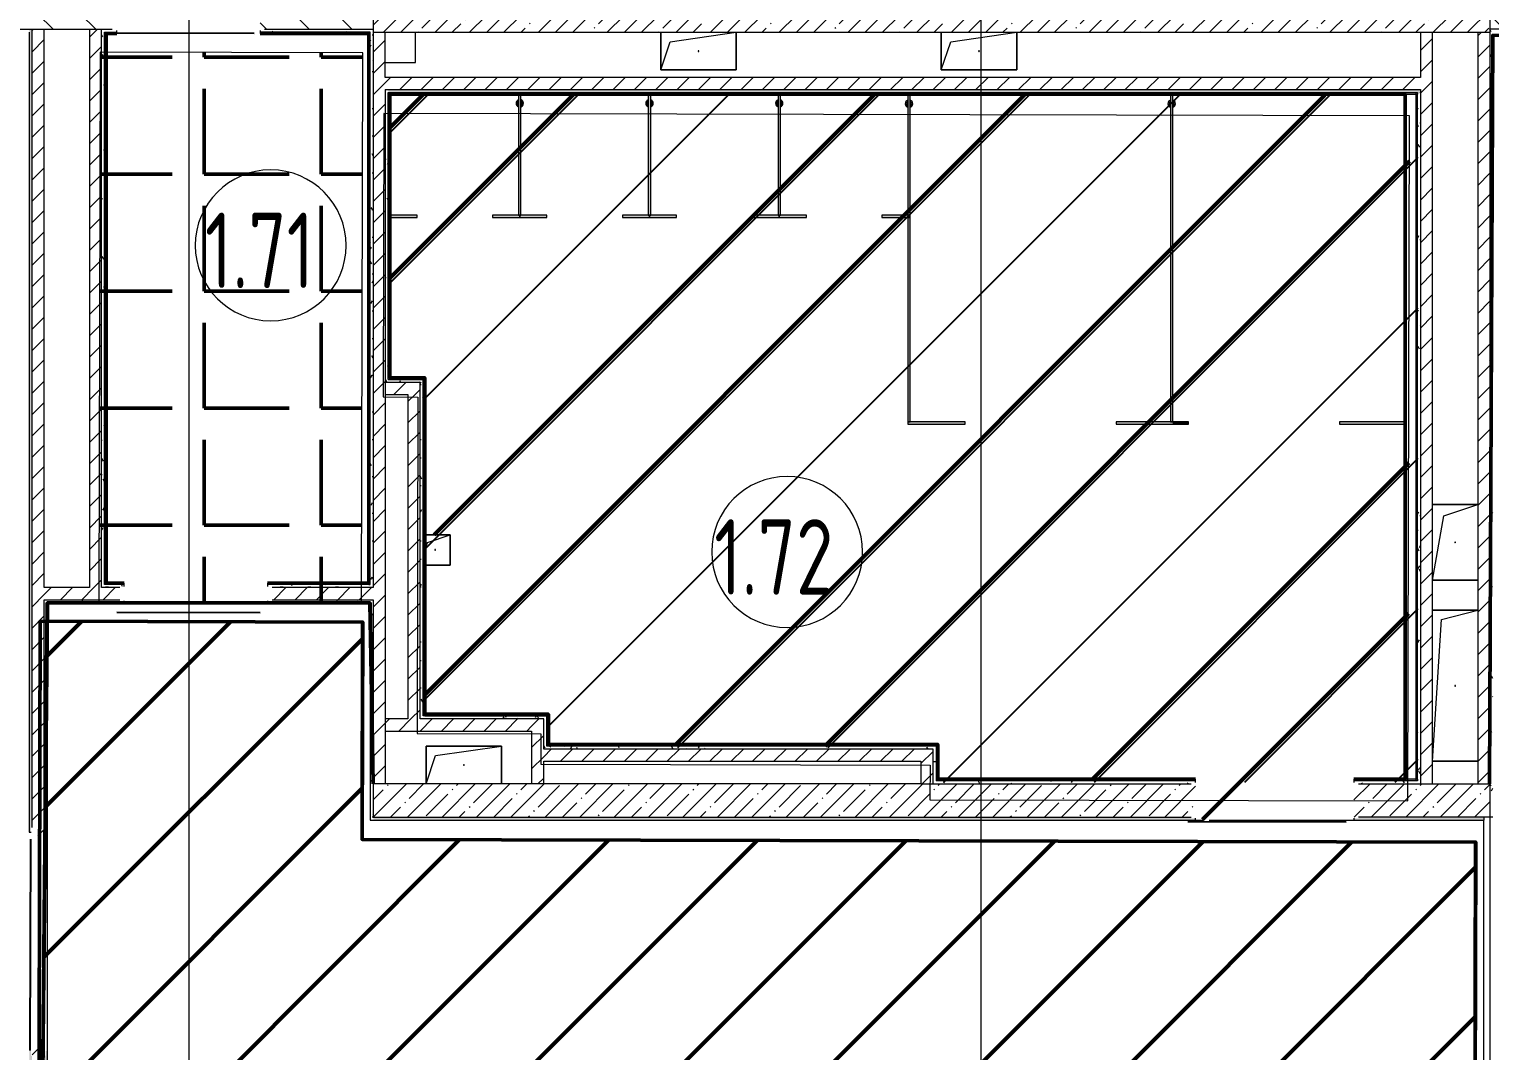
# Model space of a CAD drawing. Header units: millimetres. Extents: x -213547 to 415037, y -3642 to 106956.
# Drawn here: x 109715 to 119395, y 3495 to 10264 of the extents above; entities that cross this region are included whole.
import ezdxf

# ---------------------------------------------------------------- set-up
doc = ezdxf.new("R2010")
doc.units = ezdxf.units.MM
for name, color, linetype, lineweight in [('1)CF2', 3, 'Continuous', 30), ('10)FK4', 3, 'Continuous', 50), ('1144 Монтаж CF7', 152, 'Continuous', 50), ('2)CF1', 5, 'Continuous', 30), ('950 Штук CF1 CF13 CF1.3', 3, 'Continuous', 50), ('965 СКБ CF2', 5, 'Continuous', 50), ('A-AREA-BNDY', 7, 'Continuous', 5), ('A-AREA-IDEN', 7, 'Continuous', 9), ('A-FLOR', 7, 'Continuous', 9), ('A-GENM', 7, 'Continuous', 9), ('A-GENM-1', 7, 'Continuous', 20), ('A-WALL', 7, 'Continuous', 5), ('I-WALL', 7, 'Continuous', 5), ('Оси', 7, 'Continuous', 9)]:
    doc.layers.add(name, color=color, linetype=linetype, lineweight=lineweight)
doc.layers.add('3) CF3 монтаж', color=152, linetype='Continuous')
doc.layers.add('A-WALL-1', color=9, linetype='Continuous', lineweight=5, true_color=0x808080)
doc.layers.add('A-WALL-FNSH-1', color=9, linetype='Continuous', lineweight=5, true_color=0x808080)
doc.styles.get("Standard").update_dxf_attribs({"font": 'arial.ttf'})
doc.styles.add('СПДС', font='ГОСТ тип А.ttf', dxfattribs={"width": 0.9})
pattern_1 = [(45, (64.7, -136.06), (-70.71068, 70.71068), [])]
pattern_2 = [(45, (64.7, -136.06), (-114.04925, 114.04925), []), (45, (178.75, -136.06), (-114.04925, 114.04925), [201.612, -40.322, 6.706, -33.617])]
pattern_3 = [(0, (64.7, -136.06), (243.84, 60.96), [20.117, -162.763, 20.117, -162.763, -975.36]), (0, (64.7, -136.06), (243.84, 60.96), [-365.76, 20.117, -345.643, 20.117, -162.763, -426.72]), (0, (64.7, -136.06), (243.84, 60.96), [-914.4, 20.117, -101.803, 20.117, -284.683]), (120, (156.14, -105.58), (-174.71291, 180.691634), [20.117, -162.763, 20.117, -162.763, -975.36]), (120, (156.14, -105.58), (-174.71291, 180.691634), [-365.76, 20.117, -345.643, 20.117, -162.763, -426.72]), (120, (156.14, -105.58), (-174.71291, 180.691634), [-914.4, 20.117, -101.803, 20.117, -284.683]), (240, (186.62, 16.34), (-69.12709, -241.651634), [20.117, -162.763, 20.117, -162.763, -975.36]), (240, (186.62, 16.34), (-69.12709, -241.651634), [-365.76, 20.117, -345.643, 20.117, -162.763, -426.72]), (240, (186.62, 16.34), (-69.12709, -241.651634), [-914.4, 20.117, -101.803, 20.117, -284.683])]
pattern_4 = [(45, (94385.7, 9833), (-1495.21, 1495.21), []), (45, (95382.5, 9833), (-1495.21, 1495.21), [])]

# ---------------------------------------------------------------- blocks, each defined once
blk = doc.blocks.new('GM_Отверстие прямоугольное _в плите_ - Отверстие-V82-Объем проектирования 1 этажа')
at = {"layer": 'A-GENM'}
for p, q in [((-250, -125), (-250, 125)), ((-250, 125), (250, 125)), ((250, 125), (-250, 125)), ((-250, 125), (-250, -125)), ((-187.5, 62.5), (250, 125)), ((250, 125), (250, -125)), ((250, -125), (250, 125)), ((-250, -125), (-187.5, 62.5))]:
    blk.add_line(p, q, dxfattribs=at)
for start, end in [(360, 180), (180, 360)]:
    blk.add_arc((0, 0), 2.5, start, end, dxfattribs=at)
blk = doc.blocks.new('GM_Отверстие прямоугольное _в плите_ - Отверстие-V81-Объем проектирования 1 этажа')
at = {"layer": 'A-GENM'}
for p, q in [((-250, -125), (-250, 125)), ((-250, 125), (-250, -125)), ((-187.5, 62.5), (250, 125)), ((250, 125), (250, -125)), ((250, -125), (250, 125)), ((-250, -125), (-187.5, 62.5)), ((250, -125), (-250, -125)), ((-250, -125), (250, -125))]:
    blk.add_line(p, q, dxfattribs=at)
for start, end in [(360, 180), (180, 360)]:
    blk.add_arc((0, 0), 2.5, start, end, dxfattribs=at)
blk = doc.blocks.new('GM_Отверстие прямоугольное _в плите_ - Отверстие-V128-Объем проектирования 1 этажа')
at = {"layer": 'A-GENM'}
for p, q in [((-69, 100), (100, 100)), ((100, 100), (-69, 100)), ((-50, 50), (100, 100)), ((100, 100), (100, -100)), ((100, -100), (100, 100)), ((-69, -7), (-50, 50)), ((100, -100), (-69, -100)), ((-69, -100), (100, -100))]:
    blk.add_line(p, q, dxfattribs=at)
for start, end in [(360, 180), (180, 360)]:
    blk.add_arc((0, 0), 2.5, start, end, dxfattribs=at)
blk = doc.blocks.new('GM_Отверстие прямоугольное _в плите_ - Отверстие-V162-Объем проектирования 1 этажа')
at = {"layer": 'A-GENM'}
for p, q in [((-150, 250), (150, 250)), ((150, 250), (-150, 250)), ((-75, 175), (150, 250)), ((-150, -250), (-75, 175)), ((150, -250), (-150, -250)), ((-150, -250), (150, -250))]:
    blk.add_line(p, q, dxfattribs=at)
for start, end in [(360, 180), (180, 360)]:
    blk.add_arc((0, 0), 2.5, start, end, dxfattribs=at)
blk = doc.blocks.new('GM_Отверстие прямоугольное _в плите_ - Отверстие-V163-Объем проектирования 1 этажа')
at = {"layer": 'A-GENM'}
for p, q in [((-150, 500), (150, 500)), ((150, 500), (-150, 500)), ((-90, 440), (150, 500)), ((-150, -500), (-90, 440)), ((150, -500), (-150, -500)), ((-150, -500), (150, -500))]:
    blk.add_line(p, q, dxfattribs=at)
for start, end in [(360, 180), (180, 360)]:
    blk.add_arc((0, 0), 2.5, start, end, dxfattribs=at)
blk = doc.blocks.new('131_Сантехническая перегородка_Дверь 5 - СД-1-V254-Объем проектирования 1 этажа')
at = {"layer": 'A-GENM'}
for points in [[(70, 8), (70, -8), (250, -8), (250, 8), (78, 8)], [(922, 8), (750, 8), (750, -8), (930, -8), (930, 8)]]:
    blk.add_hatch(color=256, dxfattribs=at).paths.add_polyline_path(points)
at = {"layer": 'A-GENM-1'}
for p, q in [((250, 8), (70, 8)), ((70, 8), (70, -8)), ((250, -8), (250, 8)), ((930, 8), (750, 8)), ((750, 8), (750, -8)), ((930, -8), (930, 8)), ((70, -8), (250, -8)), ((750, -8), (930, -8))]:
    blk.add_line(p, q, dxfattribs=at)
blk = doc.blocks.new('131_Сантехническая перегородка_Дверь 5 - СД-1-V255-Объем проектирования 1 этажа')
at = {"layer": 'A-GENM'}
for points in [[(78, 8), (78, -8), (250, -8), (250, 8)], [(750, 8), (750, -8), (930, -8), (930, 8), (922, 8)]]:
    blk.add_hatch(color=256, dxfattribs=at).paths.add_polyline_path(points)
at = {"layer": 'A-GENM-1'}
for p, q in [((250, 8), (70, 8)), ((70, 8), (70, -8)), ((250, -8), (250, 8)), ((930, 8), (750, 8)), ((750, 8), (750, -8)), ((930, -8), (930, 8)), ((70, -8), (250, -8)), ((750, -8), (930, -8))]:
    blk.add_line(p, q, dxfattribs=at)
blk = doc.blocks.new('131_Сантехническая перегородка 6 - СП-1-30839354-Объем проектирования 1 этажа')
at = {"layer": 'A-GENM'}
blk.add_hatch(color=256, dxfattribs=at).paths.add_polyline_path([(800, 8), (0, 8), (0, -8), (800, -8)])
at = {"layer": 'A-GENM', "flags": 128}
for points in [[(71.5, 8), (71.1, 8.5), (70.8, 9), (70.4, 9.5), (70, 9.9), (69.6, 10.4), (69.2, 10.8), (68.8, 11.2), (68.3, 11.6), (67.8, 12), (67.3, 12.3), (66.8, 12.7), (66.3, 13), (65.8, 13.3), (65.3, 13.6), (64.7, 13.8), (64.2, 14), (63.6, 14.3), (63, 14.4), (62.4, 14.6), (61.9, 14.7), (61.3, 14.9), (60.7, 14.9), (60.1, 15), (59.5, 15.1), (58.9, 15.1), (58.3, 15.1), (57.7, 15), (57.1, 15), (56.5, 14.9), (55.9, 14.8), (55.3, 14.7), (54.7, 14.5), (54.1, 14.4), (53.5, 14.2), (53, 13.9), (52.4, 13.7), (51.9, 13.4), (51.4, 13.2), (50.8, 12.9), (50.3, 12.5), (49.8, 12.2), (49.3, 11.8), (48.9, 11.4), (48.4, 11), (48, 10.6), (47.6, 10.2), (47.2, 9.7), (46.8, 9.3), (46.4, 8.8), (46.1, 8.3), (45.9, 8)], [(45.9, -8), (46.3, -8.5), (46.6, -9), (47, -9.5), (47.4, -9.9), (47.8, -10.4), (48.2, -10.8), (48.6, -11.2), (49.1, -11.6), (49.6, -12), (50, -12.3), (50.5, -12.7), (51.1, -13), (51.6, -13.3), (52.1, -13.6), (52.7, -13.8), (53.2, -14), (53.8, -14.3), (54.4, -14.4), (54.9, -14.6), (55.5, -14.7), (56.1, -14.9), (56.7, -14.9), (57.3, -15), (57.9, -15.1), (58.5, -15.1), (59.1, -15.1), (59.7, -15), (60.3, -15), (60.9, -14.9), (61.5, -14.8), (62.1, -14.7), (62.7, -14.5), (63.3, -14.4), (63.8, -14.2), (64.4, -13.9), (65, -13.7), (65.5, -13.4), (66, -13.2), (66.6, -12.9), (67.1, -12.5), (67.6, -12.2), (68, -11.8), (68.5, -11.4), (69, -11), (69.4, -10.6), (69.8, -10.2), (70.2, -9.7), (70.6, -9.3), (70.9, -8.8), (71.3, -8.3), (71.5, -8)]]:
    blk.add_lwpolyline(points, dxfattribs=at)
at = {"layer": 'A-GENM'}
for radius, start, end in [(24.6, 19.91127, 160.08873), (17.6, 28.97309, 151.02691), (15.1, 33.78108, 146.21892), (24.6, 199.91127, 340.08873), (17.6, 208.97309, 331.02691), (15.1, 213.78108, 326.21892)]:
    blk.add_arc((58.7, 0), radius, start, end, dxfattribs=at)
at = {"layer": 'A-GENM-1'}
for p, q in [((800, 8), (0, 8)), ((0, 8), (0, -8)), ((800, -8), (800, 8)), ((0, -8), (800, -8))]:
    blk.add_line(p, q, dxfattribs=at)
blk = doc.blocks.new('131_Сантехническая перегородка 7 - СП-1-30858579-Объем проектирования 1 этажа')
at = {"layer": 'A-GENM'}
blk.add_hatch(color=256, dxfattribs=at).paths.add_polyline_path([(2165.9, -8), (2165.9, 8), (-4.1, 8), (-4.1, -8), (1884.9, -8)])
at = {"layer": 'A-GENM', "flags": 128}
for points in [[(71.5, 8), (71.1, 8.5), (70.8, 9), (70.4, 9.5), (70, 9.9), (69.6, 10.4), (69.2, 10.8), (68.8, 11.2), (68.3, 11.6), (67.8, 12), (67.3, 12.3), (66.8, 12.7), (66.3, 13), (65.8, 13.3), (65.3, 13.6), (64.7, 13.8), (64.2, 14), (63.6, 14.3), (63, 14.4), (62.4, 14.6), (61.9, 14.7), (61.3, 14.9), (60.7, 14.9), (60.1, 15), (59.5, 15.1), (58.9, 15.1), (58.3, 15.1), (57.7, 15), (57.1, 15), (56.5, 14.9), (55.9, 14.8), (55.3, 14.7), (54.7, 14.5), (54.1, 14.4), (53.5, 14.2), (53, 13.9), (52.4, 13.7), (51.9, 13.4), (51.4, 13.2), (50.8, 12.9), (50.3, 12.5), (49.8, 12.2), (49.3, 11.8), (48.9, 11.4), (48.4, 11), (48, 10.6), (47.6, 10.2), (47.2, 9.7), (46.8, 9.3), (46.4, 8.8), (46.1, 8.3), (45.9, 8)], [(45.9, -8), (46.3, -8.5), (46.6, -9), (47, -9.5), (47.4, -9.9), (47.8, -10.4), (48.2, -10.8), (48.6, -11.2), (49.1, -11.6), (49.6, -12), (50, -12.3), (50.5, -12.7), (51.1, -13), (51.6, -13.3), (52.1, -13.6), (52.7, -13.8), (53.2, -14), (53.8, -14.3), (54.4, -14.4), (54.9, -14.6), (55.5, -14.7), (56.1, -14.9), (56.7, -14.9), (57.3, -15), (57.9, -15.1), (58.5, -15.1), (59.1, -15.1), (59.7, -15), (60.3, -15), (60.9, -14.9), (61.5, -14.8), (62.1, -14.7), (62.7, -14.5), (63.3, -14.4), (63.8, -14.2), (64.4, -13.9), (65, -13.7), (65.5, -13.4), (66, -13.2), (66.6, -12.9), (67.1, -12.5), (67.6, -12.2), (68, -11.8), (68.5, -11.4), (69, -11), (69.4, -10.6), (69.8, -10.2), (70.2, -9.7), (70.6, -9.3), (70.9, -8.8), (71.3, -8.3), (71.5, -8)]]:
    blk.add_lwpolyline(points, dxfattribs=at)
at = {"layer": 'A-GENM'}
for radius, start, end in [(24.6, 19.91127, 160.08873), (17.6, 28.97309, 151.02691), (15.1, 33.78108, 146.21892), (24.6, 199.91127, 340.08873), (17.6, 208.97309, 331.02691), (15.1, 213.78108, 326.21892)]:
    blk.add_arc((58.7, 0), radius, start, end, dxfattribs=at)
at = {"layer": 'A-GENM-1'}
for p, q in [((2165.9, 8), (-4.1, 8)), ((-4.1, 8), (-4.1, -8)), ((2165.9, -8), (2165.9, 8)), ((-4.1, -8), (2165.9, -8))]:
    blk.add_line(p, q, dxfattribs=at)
blk = doc.blocks.new('131_Сантехническая перегородка_Дверь МГН - СД-1-30883454-Объем проектирования 1 этажа')
at = {"layer": 'A-GENM'}
for points in [[(-366.5, 8), (-370, 8), (-370, -8), (10, -8), (10, 8), (-350.5, 8)], [(1390, 8), (1010, 8), (1010, -8), (1390, -8)]]:
    blk.add_hatch(color=256, dxfattribs=at).paths.add_polyline_path(points)
at = {"layer": 'A-GENM-1'}
for p, q in [((10, 8), (-370, 8)), ((-370, 8), (-370, -8)), ((10, -8), (10, 8)), ((1390, 8), (1010, 8)), ((1010, 8), (1010, -8)), ((1390, -8), (1390, 8)), ((-370, -8), (10, -8)), ((1010, -8), (1390, -8))]:
    blk.add_line(p, q, dxfattribs=at)
blk = doc.blocks.new('131_Сантехническая перегородка_Дверь МГН 2 - СД-1-V256-Объем проектирования 1 этажа')
at = {"layer": 'A-GENM'}
for points in [[(-304.6, 8), (-430, 8), (-430, -8), (10, -8), (10, 8), (-87, 8)], [(1110, 8), (1010, 8), (1010, -8), (1110, -8), (1110, 5.9)]]:
    blk.add_hatch(color=256, dxfattribs=at).paths.add_polyline_path(points)
at = {"layer": 'A-GENM-1'}
for p, q in [((10, 8), (-430, 8)), ((-430, 8), (-430, -8)), ((10, -8), (10, 8)), ((1110, 8), (1010, 8)), ((1010, 8), (1010, -8)), ((1110, -8), (1110, 8)), ((-430, -8), (10, -8)), ((1010, -8), (1110, -8))]:
    blk.add_line(p, q, dxfattribs=at)
blk = doc.blocks.new('Марка_Помещения - Номер-25198446-Объем проектирования 1 этажа')
at = {"layer": 'A-AREA-IDEN'}
for start, end in [(360, 180), (180, 360)]:
    blk.add_arc((0, 0), 2.5, start, end, dxfattribs=at)

msp = doc.modelspace()

# ---------------------------------------------------------------- hatches: boundary and pattern name
at = {"layer": '1)CF2'}
h = msp.add_hatch(dxfattribs=at)
h.set_pattern_fill('ANSI31', color=256, scale=220)
h.paths.add_polyline_path([(119301.8, 4878.4), (111921.8, 4895.8), (111925.2, 6335.8), (109834.5, 6340.7), (109772.3, -11.1), (109772.1, -87.2), (112510.1, -93.6), (112510.9, 256.4), (112892.9, 255.5), (112892.1, -94.5), (115960.1, -101.7), (115960.9, 248.3), (116024.4, 248.1), (116024.7, 384.9), (116494.7, 383.9), (116494.7, -36.1), (117094.7, -104.4), (119290, -109.6)])
at = {"layer": '1144 Монтаж CF7'}
h = msp.add_hatch(dxfattribs=at)
h.set_pattern_fill('ANGLE', color=256, scale=111)
h.set_pattern_definition([(0, (0, 0), (0, 775.335), [563.88, -211.455]), (90, (0, 0), (-775.335, 5e-14), [563.88, -211.455])])
h.paths.add_polyline_path([(111926, 10107.8), (110184, 10111.9), (110175.5, 6469.9), (111917.5, 6465.8)])
at = {"layer": '2)CF1'}
h = msp.add_hatch(dxfattribs=at)
h.set_pattern_fill('ANSI32', color=256, scale=222)
h.set_pattern_definition(pattern_4)
h.paths.add_polyline_path([(118863, 9825), (115464.1, 9832.9), (112105.7, 9832.9), (112105.7, 7954.9), (112335.7, 7954.9), (112335.7, 6913.9), (112504.7, 6913.9), (112504.7, 6713.9), (112335.7, 6713.9), (112335.7, 5724.9), (113155.7, 5724.9), (113155.7, 5524.9), (115735.7, 5524.9), (115735.7, 5294.9), (117444.7, 5294.9), (117484.7, 5271.9), (117484.7, 5123.9), (117504.7, 5123.9), (117504.7, 5083.9), (117489.3, 5022.4), (118852.4, 5019.2), (118852.4, 5022.9), (118494.7, 5022.9), (118444.7, 5039.2), (118444.7, 5083.9), (118434.7, 5083.9), (118434.7, 5123.9), (118454.7, 5123.9), (118454.7, 5263.9), (118454.7, 5271.9), (118494.7, 5271.9), (118494.7, 5294.9), (118853, 5294.9)])
at = {"layer": '3) CF3 монтаж'}
h = msp.add_hatch(dxfattribs=at)
h.set_pattern_fill('ANSI31', color=256, scale=222, style=0)
h.set_pattern_definition([(45, (1705.15, -22074.2), (-498.4042, 498.4042), [])])
h.paths.add_polyline_path([(118920.6, 5275.5), (118920.6, 9441.1), (118918.9, 9434.5), (118882.5, 9569.7), (118920.6, 9569.8), (118920.6, 9835.5), (118653.8, 9835.5), (118653.9, 9798.1), (118518.6, 9834.3), (118523.2, 9835.5), (112100.6, 9835.5), (112100.6, 7935.5), (112330.6, 7935.5), (112330.6, 5705.5), (113150.6, 5705.5), (113150.6, 5505.5), (115730.6, 5505.5), (115730.6, 5275.5), (116528.1, 5275.5)])
at = {"layer": '950 Штук CF1 CF13 CF1.3'}
h = msp.add_hatch(dxfattribs=at)
h.set_pattern_fill('ANSI32', color=256, scale=222)
h.set_pattern_definition(pattern_4)
h.paths.add_polyline_path([(118863, 9825), (115464.1, 9832.9), (112105.7, 9832.9), (112105.7, 7954.9), (112335.7, 7954.9), (112335.7, 6913.9), (112504.7, 6913.9), (112504.7, 6713.9), (112335.7, 6713.9), (112335.7, 5724.9), (113155.7, 5724.9), (113155.7, 5524.9), (115735.7, 5524.9), (115735.7, 5294.9), (117444.7, 5294.9), (117484.7, 5271.9), (117484.7, 5123.9), (117504.7, 5123.9), (117504.7, 5083.9), (117489.3, 5022.4), (118852.4, 5019.2), (118852.4, 5022.9), (118494.7, 5022.9), (118444.7, 5039.2), (118444.7, 5083.9), (118434.7, 5083.9), (118434.7, 5123.9), (118454.7, 5123.9), (118454.7, 5263.9), (118454.7, 5271.9), (118494.7, 5271.9), (118494.7, 5294.9), (118853, 5294.9)])
at = {"layer": '965 СКБ CF2'}
h = msp.add_hatch(dxfattribs=at)
h.set_pattern_fill('ANSI31', color=256, scale=220)
h.paths.add_polyline_path([(119301.8, 4878.4), (111921.8, 4895.8), (111925.2, 6335.8), (109834.5, 6340.7), (109772.3, -11.1), (109772.1, -87.2), (112510.1, -93.6), (112510.9, 256.4), (112892.9, 255.5), (112892.1, -94.5), (115960.1, -101.7), (115960.9, 248.3), (116024.4, 248.1), (116024.7, 384.9), (116494.7, 383.9), (116494.7, -36.1), (117094.7, -104.4), (119290, -109.6)])
at = {"layer": 'I-WALL'}
h = msp.add_hatch(dxfattribs=at)
h.set_pattern_fill('FP_23', color=256, style=0, pattern_type=2)
h.set_pattern_definition([(135, (64.7, -136.06), (-141.42136, -141.42136), [])])
h.paths.add_polyline_path([(119414.7, 10263.9), (121274.7, 10263.9), (121274.7, 10463.9), (119394.7, 10463.9), (119394.7, 10263.9), (119399.6, 10263.9)])
h.paths.add_polyline_path([(111274.7, 10263.9), (111994.7, 10263.9), (111994.7, 10463.9), (111244.7, 10463.9), (111244.7, 10263.9)])
h.paths.add_polyline_path([(110194.7, 10263.9), (110294.7, 10263.9), (110294.7, 10463.9), (109169.7, 10463.9), (109169.7, 10263.9), (110115.8, 10263.9)])
h.paths.add_polyline_path([(107745.5, 10263.9), (107769.7, 10263.9), (107769.7, 10463.9), (107414.7, 10463.9), (107414.7, 10263.9), (107744.7, 10263.9)])
h = msp.add_hatch(dxfattribs=at)
h.set_pattern_fill('FP_1', color=256, style=0, pattern_type=2)
h.set_pattern_definition(pattern_2)
h.paths.add_polyline_path([(119314.7, 10243.9), (119394.7, 10243.9), (119394.7, 10463.9), (111994.7, 10463.9), (111994.7, 10243.9), (119043.6, 10243.9)])
h = msp.add_hatch(dxfattribs=at)
h.set_pattern_fill('FP_191', color=256, style=0, pattern_type=2)
h.set_pattern_definition(pattern_3)
h.paths.add_polyline_path([(109734.7, 2343.9), (109734.2, 3463.9), (109726.7, 3463.9), (109726.7, 3493.9), (109714.7, 3493.9), (109714.7, 2344.9)])
h.paths.add_polyline_path([(109726.7, 4943.9), (109726.7, 4973.9), (109734.7, 4973.9), (109734.7, 10263.9), (109714.7, 10263.9), (109714.7, 4943.9)])
h = msp.add_hatch(dxfattribs=at)
h.set_pattern_fill('FP_22', color=256, style=0, pattern_type=2)
h.set_pattern_definition(pattern_1)
h.paths.add_polyline_path([(109787.7, -11.1), (109814.7, -11.1), (109814.6, 3518.9), (109734.7, 3518.9), (109734.7, -11.1)])
h.paths.add_polyline_path([(109734.7, 4918.9), (109814.7, 4918.9), (109814.7, 10263.9), (109734.7, 10263.9), (109734.7, 4943.9)])
h = msp.add_hatch(dxfattribs=at)
h.set_pattern_fill('FP_22', color=256, style=0, pattern_type=2)
h.set_pattern_definition(pattern_1)
h.paths.add_polyline_path([(110115.8, 6563.9), (110194.7, 6563.9), (110194.7, 10263.9), (110114.7, 10263.9), (110114.7, 6563.9)])
h = msp.add_hatch(dxfattribs=at)
h.set_pattern_fill('FP_191', color=256, style=0, pattern_type=2)
h.set_pattern_definition(pattern_3)
h.paths.add_polyline_path([(110194.7, 6583.9), (110214.7, 6583.9), (110214.7, 10263.9), (110194.7, 10263.9), (110194.7, 7276.5)])
h = msp.add_hatch(dxfattribs=at)
h.set_pattern_fill('FP_191', color=256, style=0, pattern_type=2)
h.set_pattern_definition(pattern_3)
h.paths.add_polyline_path([(111974.2, 10243.9), (111994.7, 10243.9), (111994.7, 10263.9), (111274.7, 10263.1), (111274.7, 10255.9), (111244.7, 10255.9), (111244.7, 10243.9), (111965.7, 10243.9)])
h.paths.add_polyline_path([(110294.7, 10243.9), (110294.7, 10255.9), (110264.7, 10256.4), (110264.7, 10263.9), (110214.7, 10263.9), (110214.7, 10243.9), (110264.7, 10243.9)])
h = msp.add_hatch(dxfattribs=at)
h.set_pattern_fill('FP_191', color=256, style=0, pattern_type=2)
h.set_pattern_definition(pattern_3)
h.paths.add_polyline_path([(119394.7, 5043.9), (119414.7, 5043.9), (119414.7, 10263.9), (119394.7, 10263.9), (119394.7, 5156.6)])
h = msp.add_hatch(dxfattribs=at)
h.set_pattern_fill('FP_191', color=256, style=0, pattern_type=2)
h.set_pattern_definition(pattern_3)
h.paths.add_polyline_path([(111994.7, 6563.9), (111994.7, 10243.9), (111974.7, 10243.9), (111974.7, 6563.9)])
h = msp.add_hatch(dxfattribs=at)
h.set_pattern_fill('FP_22', color=256, style=0, pattern_type=2)
h.set_pattern_definition(pattern_1)
h.paths.add_polyline_path([(112074.7, 5263.9), (112074.7, 10243.9), (111994.7, 10243.9), (111994.7, 5263.9)])
h = msp.add_hatch(dxfattribs=at)
h.set_pattern_fill('FP_22', color=256, style=0, pattern_type=2)
h.set_pattern_definition(pattern_1)
h.paths.add_polyline_path([(119014.7, 5263.9), (119014.7, 10243.9), (118934.7, 10243.9), (118934.7, 5263.9)])
h = msp.add_hatch(dxfattribs=at)
h.set_pattern_fill('FP_22', color=256, style=0, pattern_type=2)
h.set_pattern_definition(pattern_1)
h.paths.add_polyline_path([(119314.7, 5263.9), (119394.7, 5263.9), (119394.7, 10243.9), (119314.7, 10243.9), (119314.7, 5283.9)])
h = msp.add_hatch(dxfattribs=at)
h.set_pattern_fill('FP_22', color=256, style=0, pattern_type=2)
h.set_pattern_definition(pattern_1)
h.paths.add_polyline_path([(114499.8, 9863.9), (118934.7, 9863.9), (118934.7, 9943.9), (112074.7, 9943.9), (112074.7, 9863.9), (114241.9, 9863.9)])
h = msp.add_hatch(dxfattribs=at)
h.set_pattern_fill('FP_191', color=256, style=0, pattern_type=2)
h.set_pattern_definition(pattern_3)
h.paths.add_polyline_path([(112094.7, 7943.9), (112094.7, 9863.9), (112074.7, 9863.9), (112074.7, 7943.9)])
h = msp.add_hatch(dxfattribs=at)
h.set_pattern_fill('FP_191', color=256, style=0, pattern_type=2)
h.set_pattern_definition(pattern_3)
h.paths.add_polyline_path([(114499.8, 9843.9), (118934.7, 9843.9), (118934.7, 9863.9), (112094.7, 9863.9), (112094.8, 9843.9), (114241.9, 9843.9)])
for points in [[(117444.7, 9832.9), (118914.7, 9832.9), (118914.7, 9843.9), (112094.7, 9843.9), (112096, 9832.9), (117336.5, 9832.9)], [(112105.7, 7943.9), (112105.7, 9832.9), (112094.7, 9832.9), (112094.7, 7943.9)], [(118903.7, 5283.9), (118914.7, 5294.9), (118913.7, 9832.9), (118903.7, 9832.9), (118903.7, 5294.9)], [(112324.7, 7943.9), (112335.7, 7943.9), (112335.7, 7954.9), (112105.7, 7954.9), (112105.7, 7943.9), (112304.7, 7943.9)], [(112324.7, 5713.9), (112335.7, 5713.9), (112335.7, 7943.9), (112324.7, 7943.9), (112324.7, 5714.2)], [(112335.7, 5713.9), (113155.7, 5713.9), (113155.7, 5724.9), (112335.7, 5724.9)], [(113155.7, 5524.9), (113155.7, 5713.9), (113144.7, 5713.9), (113144.7, 5524.9)], [(115724.7, 5513.9), (115735.7, 5513.9), (115735.7, 5524.9), (113144.7, 5524.9), (113144.7, 5513.9), (115704.7, 5513.9)], [(115724.7, 5294.9), (115735.7, 5294.9), (115735.7, 5513.9), (115724.7, 5513.9), (115724.7, 5493.9)]]:
    msp.add_hatch(color=256, dxfattribs=at).paths.add_polyline_path(points)
h = msp.add_hatch(dxfattribs=at)
h.set_pattern_fill('FP_191', color=256, style=0, pattern_type=2)
h.set_pattern_definition(pattern_3)
h.paths.add_polyline_path([(118914.7, 5283.9), (118934.7, 5283.9), (118934.7, 9843.9), (118914.7, 9843.9), (118914.7, 5284.5)])
h = msp.add_hatch(dxfattribs=at)
h.set_pattern_fill('FP_191', color=256, style=0, pattern_type=2)
h.set_pattern_definition(pattern_3)
h.paths.add_polyline_path([(112304.7, 7923.9), (112304.7, 7943.9), (112074.7, 7943.9), (112074.7, 7923.9), (112224.7, 7923.9)])
h = msp.add_hatch(dxfattribs=at)
h.set_pattern_fill('FP_191', color=256, style=0, pattern_type=2)
h.set_pattern_definition(pattern_3)
h.paths.add_polyline_path([(112324.7, 5713.9), (112324.7, 7943.9), (112304.7, 7943.9), (112304.7, 5713.9), (112324.6, 5713.9)])
h = msp.add_hatch(dxfattribs=at)
h.set_pattern_fill('FP_22', color=256, style=0, pattern_type=2)
h.set_pattern_definition(pattern_1)
h.paths.add_polyline_path([(112178.9, 7843.9), (112304.7, 7843.9), (112304.7, 7923.9), (112074.7, 7923.9), (112074.7, 7843.9), (112094.7, 7843.9)])
h = msp.add_hatch(dxfattribs=at)
h.set_pattern_fill('FP_22', color=256, style=0, pattern_type=2)
h.set_pattern_definition(pattern_1)
h.paths.add_polyline_path([(112304.7, 5693.9), (112304.7, 7843.9), (112224.7, 7843.9), (112224.7, 5693.9)])
h = msp.add_hatch(dxfattribs=at)
h.set_pattern_fill('FP_191', color=256, style=0, pattern_type=2)
h.set_pattern_definition(pattern_3)
h.paths.add_polyline_path([(111324.7, 6563.9), (111974.7, 6563.9), (111974.7, 6583.9), (111294.7, 6583.9), (111294.7, 6571.9), (111324.7, 6571.9), (111324.7, 6564.8)])
h.paths.add_polyline_path([(110214.7, 6563.9), (110314.7, 6563.9), (110314.7, 6571.9), (110344.7, 6571.9), (110344.7, 6583.9), (110194.7, 6583.9), (110194.7, 6563.9)])
h = msp.add_hatch(dxfattribs=at)
h.set_pattern_fill('FP_22', color=256, style=0, pattern_type=2)
h.set_pattern_definition(pattern_1)
h.paths.add_polyline_path([(109814.7, 6483.9), (110344.7, 6483.9), (110344.7, 6563.9), (109814.7, 6563.9)])
h.paths.add_polyline_path([(111305.7, 6483.9), (111994.7, 6483.9), (111994.7, 6563.9), (111294.7, 6563.9), (111294.7, 6483.9)])
h = msp.add_hatch(dxfattribs=at)
h.set_pattern_fill('FP_191', color=256, style=0, pattern_type=2)
h.set_pattern_definition(pattern_3)
h.paths.add_polyline_path([(110344.7, 6463.9), (110344.7, 6475.9), (110314.7, 6475.9), (110314.7, 6483.9), (109814.7, 6483.9), (109835.7, 6463.9), (110314.7, 6463.9)])
h.paths.add_polyline_path([(111973.7, 6463.9), (111994.7, 6483.9), (111324.7, 6483.1), (111324.7, 6475.9), (111294.7, 6475.9), (111294.7, 6463.9), (111324.7, 6463.9)])
h.paths.add_polyline_path([(109834.7, 6463.9), (109814.7, 6483.9), (109814.7, 6463.9)])
h.paths.add_polyline_path([(111974.7, 6463.9), (111994.7, 6463.9), (111994.7, 6483.9)])
h = msp.add_hatch(dxfattribs=at)
h.set_pattern_fill('FP_191', color=256, style=0, pattern_type=2)
h.set_pattern_definition(pattern_3)
h.paths.add_polyline_path([(109814.7, 13.9), (109834.7, 33.9), (109834.7, 3493.9), (109822.7, 3493.9), (109822.7, 3463.9), (109814.7, 3463.9), (109814.7, 33.9)])
h.paths.add_polyline_path([(109834.7, 4943.9), (109834.7, 6463.9), (109814.7, 6463.9), (109814.7, 4973.9), (109822.7, 4973.9), (109822.7, 4943.9)])
h = msp.add_hatch(dxfattribs=at)
h.set_pattern_fill('FP_191', color=256, style=0, pattern_type=2)
h.set_pattern_definition(pattern_3)
h.paths.add_polyline_path([(111974.7, 5023.9), (111994.7, 5024.7), (111994.7, 6463.9), (111974.7, 6463.9), (111974.7, 5043.9)])
h = msp.add_hatch(dxfattribs=at)
h.set_pattern_fill('FP_191', color=256, style=0, pattern_type=2)
h.set_pattern_definition(pattern_3)
h.paths.add_polyline_path([(112344.7, 5693.9), (113124.7, 5693.9), (113124.7, 5713.9), (112304.7, 5713.9), (112304.7, 5693.9), (112330.2, 5693.9)])
h = msp.add_hatch(dxfattribs=at)
h.set_pattern_fill('FP_191', color=256, style=0, pattern_type=2)
h.set_pattern_definition(pattern_3)
h.paths.add_polyline_path([(113144.7, 5513.9), (113144.7, 5713.9), (113124.7, 5713.9), (113124.7, 5513.9)])
h = msp.add_hatch(dxfattribs=at)
h.set_pattern_fill('FP_22', color=256, style=0, pattern_type=2)
h.set_pattern_definition(pattern_1)
h.paths.add_polyline_path([(112844.7, 5613.9), (113044.7, 5613.9), (113044.7, 5693.9), (112074.7, 5693.9), (112074.7, 5613.9), (112344.7, 5613.9)])
h = msp.add_hatch(dxfattribs=at)
h.set_pattern_fill('FP_22', color=256, style=0, pattern_type=2)
h.set_pattern_definition(pattern_1)
h.paths.add_polyline_path([(113044.7, 5263.9), (113124.7, 5263.9), (113124.7, 5693.9), (113044.7, 5693.9), (113044.7, 5493.9)])
h = msp.add_hatch(dxfattribs=at)
h.set_pattern_fill('FP_191', color=256, style=0, pattern_type=2)
h.set_pattern_definition(pattern_3)
h.paths.add_polyline_path([(115704.7, 5493.9), (115704.7, 5513.9), (113124.7, 5513.9), (113124.7, 5493.9), (115624.7, 5493.9)])
h = msp.add_hatch(dxfattribs=at)
h.set_pattern_fill('FP_22', color=256, style=0, pattern_type=2)
h.set_pattern_definition(pattern_1)
h.paths.add_polyline_path([(113210.4, 5413.9), (115624.7, 5413.9), (115624.7, 5493.9), (113124.7, 5493.9), (113124.7, 5413.9), (113144.7, 5413.9)])
h = msp.add_hatch(dxfattribs=at)
h.set_pattern_fill('FP_22', color=256, style=0, pattern_type=2)
h.set_pattern_definition(pattern_1)
h.paths.add_polyline_path([(115704.7, 5263.9), (115704.7, 5493.9), (115624.7, 5493.9), (115624.7, 5263.9)])
h = msp.add_hatch(dxfattribs=at)
h.set_pattern_fill('FP_191', color=256, style=0, pattern_type=2)
h.set_pattern_definition(pattern_3)
h.paths.add_polyline_path([(115704.7, 5283.9), (115724.7, 5284.1), (115724.7, 5513.9), (115704.7, 5513.9), (115704.7, 5284.3)])
h = msp.add_hatch(dxfattribs=at)
h.set_pattern_fill('FP_1', color=256, style=0, pattern_type=2)
h.set_pattern_definition(pattern_2)
h.paths.add_polyline_path([(118534.4, 5043.9), (119394.7, 5043.9), (119394.7, 5263.9), (118494.7, 5263.9), (118494.7, 5043.9), (118524.7, 5043.9)])
h.paths.add_polyline_path([(112574.7, 5043.9), (117444.7, 5043.9), (117444.7, 5263.9), (111994.7, 5263.9), (111994.7, 5043.9), (112509.7, 5043.9)])
h = msp.add_hatch(dxfattribs=at)
h.set_pattern_fill('FP_191', color=256, style=0, pattern_type=2)
h.set_pattern_definition(pattern_3)
h.paths.add_polyline_path([(118524.7, 5263.9), (118934.7, 5263.9), (118934.7, 5283.9), (118494.7, 5283.9), (118494.7, 5271.9), (118524.7, 5271.9), (118524.7, 5265.4)])
h.paths.add_polyline_path([(117336.5, 5263.9), (117414.7, 5264.3), (117414.7, 5271.9), (117444.7, 5271.9), (117444.7, 5283.9), (115704.7, 5283.9), (115704.7, 5263.9), (115724.7, 5263.9)])
h = msp.add_hatch(color=256, dxfattribs=at)
h.paths.add_polyline_path([(117444.7, 5283.9), (117444.7, 5294.9), (115724.7, 5294.9), (115724.7, 5283.9), (117336.5, 5283.9)])
h.paths.add_polyline_path([(118903.7, 5283.9), (118914.7, 5284.5), (118914.7, 5294.9)])
h.paths.add_polyline_path([(118903.7, 5283.9), (118903.7, 5294.9), (118494.7, 5294.9), (118494.7, 5283.9)])
h = msp.add_hatch(dxfattribs=at)
h.set_pattern_fill('FP_191', color=256, style=0, pattern_type=2)
h.set_pattern_definition(pattern_3)
h.paths.add_polyline_path([(118934.7, 5023.9), (119353.7, 5023.9), (119354.7, 5043.9), (118524.7, 5043.2), (118524.7, 5035.9), (118494.7, 5035.9), (118494.7, 5023.9), (118591, 5023.9)])
h.paths.add_polyline_path([(117444.7, 5023.9), (117444.7, 5035.9), (117414.7, 5035.9), (117414.7, 5043.9), (111994.7, 5043.9), (111994.7, 5023.9), (117414.7, 5023.9)])

# ---------------------------------------------------------------- linework, layer by layer
for points in [[(110255.3, 10240.7), (111205.3, 10238.5)], [(110296.3, 6400.6), (111246.3, 6398.3)], [(117393.1, 5013.9), (118443.1, 5011.5)], [(109722.8, 4896.9), (109719.5, 3496.9)]]:
    msp.add_lwpolyline(points)
at = {"layer": '10)FK4'}
for points in [[(110344.7, 6592.9), (110223.7, 6592.9), (110223.7, 10234.9), (110294.7, 10234.9)], [(111244.7, 10234.9), (111965.7, 10234.9), (111965.7, 6592.9), (111294.7, 6592.9)], [(119393.7, 5263.9), (119414.7, 10222.9), (121273.7, 10223.9)], [(117444.7, 5294.9), (115735.7, 5294.9), (115735.7, 5524.9), (113155.7, 5524.9), (113155.7, 5724.9), (112335.7, 5724.9), (112335.7, 7954.9), (112105.7, 7954.9), (112105.7, 9832.9), (118833.7, 9832.9), (118833.7, 5294.9), (118494.7, 5294.9)], [(111993.7, 5263.9), (111972.7, 6462.9), (109834.7, 6462.9), (109771.3, -11.1)], [(111994.7, 5263.9), (111973.7, 6462.9), (109835.7, 6462.9), (109772.3, -11.1)]]:
    msp.add_lwpolyline(points, dxfattribs=at)
at = {"layer": '10)FK4', "flags": 128}
for points in [[(109786.4, 6340.8), (109771.3, -87.2), (112509.3, -93.6), (112510.1, 256.4), (112892.1, 255.5), (112891.3, -94.5), (115959.3, -101.7), (115960.1, 248.3), (116432.1, 247.2), (116431.3, -102.8), (119289.3, -109.5), (119301, 4878.4), (111921, 4895.8), (111924.4, 6335.8)], [(109787.2, 6340.8), (109772.1, -87.2), (112510.1, -93.6), (112510.9, 256.4), (112892.9, 255.5), (112892.1, -94.5), (115960.1, -101.7), (115960.9, 248.3), (116432.9, 247.2), (116432.1, -102.8), (119290, -109.6), (119301.8, 4878.4), (111921.8, 4895.8), (111925.2, 6335.8)]]:
    msp.add_lwpolyline(points, close=True, dxfattribs=at)
at = {"layer": 'A-AREA-BNDY', "flags": 128}
for points in [[(111926, 10107.8), (110184, 10111.9), (110175.5, 6469.9), (111917.5, 6465.8)], [(118863, 9689.5), (112065.1, 9705.4), (112060.7, 7827.4), (112290.7, 7826.9), (112285.4, 5596.9), (113105.4, 5595), (113105, 5395), (115684.9, 5388.9), (115684.4, 5158.9), (118852.4, 5151.5)]]:
    msp.add_lwpolyline(points, close=True, dxfattribs=at)
at = {"layer": 'A-FLOR'}
for p, q in [((111244.7, 10255.9), (111244.7, 10243.9)), ((112274.7, 10043.9), (112274.7, 10243.9)), ((112074.7, 10043.9), (112274.7, 10043.9)), ((110344.7, 6571.9), (110344.7, 6583.9)), ((111294.7, 6583.9), (111294.7, 6571.9)), ((109834.7, 4943.9), (109834.7, 6463.9)), ((110115.8, 6463.9), (110394.7, 6463.9)), ((110344.7, 6463.9), (110344.7, 6475.9)), ((110434.7, 6463.9), (111973.7, 6463.9)), ((111294.7, 6475.9), (111294.7, 6463.9)), ((111974.7, 6463.9), (111974.7, 5023.9)), ((117444.7, 5271.9), (117444.7, 5283.9)), ((118494.7, 5283.9), (118494.7, 5271.9)), ((117444.7, 5023.9), (117444.7, 5035.9)), ((118494.7, 5035.9), (118494.7, 5023.9)), ((109714.7, 4943.9), (109726.7, 4943.9)), ((109822.7, 4943.9), (109834.7, 4943.9)), ((111974.7, 5023.9), (117494.7, 5023.9)), ((117534.7, 5023.9), (119353.7, 5023.9)), ((119354.7, 2788.9), (119354.7, 5023.9))]:
    msp.add_line(p, q, dxfattribs=at)
at = {"layer": 'A-WALL'}
for p, q in [((110194.7, 10263.9), (110264.7, 10263.9)), ((111274.7, 10263.9), (111994.7, 10263.9)), ((112094.7, 7943.9), (112094.7, 9843.9)), ((112094.7, 9843.9), (118914.7, 9843.9)), ((118914.7, 9843.9), (118914.7, 9832.9)), ((112094.7, 7943.9), (112324.7, 7943.9)), ((112324.7, 5713.9), (112324.7, 7943.9)), ((111973.7, 6463.9), (111974.7, 6463.9)), ((113144.7, 5513.9), (113144.7, 5713.9)), ((115624.7, 5263.9), (117414.7, 5263.9)), ((115724.7, 5294.9), (115724.7, 5283.9)), ((117444.7, 5283.9), (115724.7, 5283.9)), ((117444.7, 5283.9), (117444.7, 5283.9)), ((118914.7, 5283.9), (118494.7, 5283.9)), ((118524.7, 5263.9), (119394.7, 5263.9)), ((118914.7, 5294.9), (118914.7, 5283.9)), ((119354.7, 5043.9), (119354.7, 5023.9)), ((119394.7, 5042.9), (119394.7, 2788.9)), ((119353.7, 5023.9), (119354.7, 5023.9))]:
    msp.add_line(p, q, dxfattribs=at)
at = {"layer": 'A-WALL-1'}
for p, q in [((111994.7, 10463.9), (111994.7, 6563.9)), ((119394.7, 10463.9), (119394.7, 5042.9)), ((109224.7, 10263.9), (110194.7, 10263.9)), ((109734.7, 4973.9), (109734.7, 10263.9)), ((109814.7, 6563.9), (109814.7, 10263.9)), ((110114.7, 10263.9), (110114.7, 6563.9)), ((110194.7, 6563.9), (110194.7, 10263.9)), ((121274.7, 10263.9), (119394.7, 10263.9)), ((109714.7, 10243.9), (109714.7, 4943.9)), ((110294.7, 10243.9), (110294.7, 10255.9)), ((111244.7, 10255.9), (111244.7, 10243.9)), ((111994.7, 10243.9), (119394.7, 10243.9)), ((112074.7, 9943.9), (112074.7, 10243.9)), ((118934.7, 10243.9), (118934.7, 9943.9)), ((119014.7, 5263.9), (119014.7, 10243.9)), ((119314.7, 10243.9), (119314.7, 5263.9)), ((118934.7, 9943.9), (112074.7, 9943.9)), ((112074.7, 9863.9), (118934.7, 9863.9)), ((112074.7, 9863.9), (112074.7, 5263.9)), ((118934.7, 9863.9), (118934.7, 5263.9)), ((112304.7, 7923.9), (112074.7, 7923.9)), ((112074.7, 7843.9), (112224.7, 7843.9)), ((112224.7, 7843.9), (112224.7, 5693.9)), ((112304.7, 5693.9), (112304.7, 7923.9)), ((110114.7, 6563.9), (109814.7, 6563.9)), ((110314.7, 6563.9), (110194.7, 6563.9)), ((111994.7, 6563.9), (111324.7, 6563.9)), ((109814.7, 6483.9), (110314.7, 6483.9)), ((109814.7, 4973.9), (109814.7, 6483.9)), ((109834.7, 6463.9), (109835.7, 6463.9)), ((111324.7, 6483.9), (111994.7, 6483.9)), ((111994.7, 6483.9), (111994.7, 5043.9)), ((112335.7, 5713.9), (112324.7, 5713.9)), ((112224.7, 5693.9), (112074.7, 5693.9)), ((113124.7, 5693.9), (112304.7, 5693.9)), ((113124.7, 5493.9), (113124.7, 5693.9)), ((112074.7, 5613.9), (113044.7, 5613.9)), ((113044.7, 5613.9), (113044.7, 5263.9)), ((115704.7, 5493.9), (113124.7, 5493.9)), ((115724.7, 5513.9), (113144.7, 5513.9)), ((115704.7, 5263.9), (115704.7, 5493.9)), ((113124.7, 5413.9), (115624.7, 5413.9)), ((113124.7, 5263.9), (113124.7, 5413.9)), ((115624.7, 5413.9), (115624.7, 5263.9)), ((115624.7, 5263.9), (111994.7, 5263.9)), ((111994.7, 5043.9), (117414.7, 5043.9)), ((119415.7, 5043.9), (118524.7, 5043.9))]:
    msp.add_line(p, q, dxfattribs=at)
at = {"layer": 'A-WALL-FNSH-1'}
for p, q in [((112094.7, 9832.9), (118914.7, 9832.9)), ((112105.7, 7954.9), (112105.7, 9843.9)), ((118903.7, 9843.9), (118903.7, 5283.9)), ((118914.7, 5294.9), (118914.7, 9832.9)), ((112335.7, 7954.9), (112105.7, 7954.9)), ((112335.7, 5724.9), (112335.7, 7954.9)), ((110115.8, 6463.9), (109835.7, 6463.9)), ((109835.7, 34.9), (109835.7, 6462.9)), ((109835.7, 6462.9), (110344.7, 6462.9)), ((110344.7, 6462.9), (110344.7, 6463.9)), ((111294.7, 6463.9), (111294.7, 6462.9)), ((111294.7, 6462.9), (111973.7, 6462.9)), ((111973.7, 6462.9), (111973.7, 5022.9)), ((113155.7, 5724.9), (112335.7, 5724.9)), ((112335.7, 5713.9), (113144.7, 5713.9)), ((113155.7, 5513.9), (113155.7, 5724.9)), ((115735.7, 5524.9), (113144.7, 5524.9)), ((115735.7, 5283.9), (115735.7, 5524.9)), ((115724.7, 5513.9), (115724.7, 5294.9)), ((117444.7, 5294.9), (115724.7, 5294.9)), ((117444.7, 5283.9), (117444.7, 5294.9)), ((118914.7, 5294.9), (118494.7, 5294.9)), ((118494.7, 5294.9), (118494.7, 5283.9)), ((119415.7, 5042.9), (119394.7, 5042.9)), ((109834.7, 4943.9), (109834.7, 33.9)), ((111973.7, 5022.9), (117444.7, 5022.9)), ((117444.7, 5022.9), (117444.7, 5023.9)), ((118494.7, 5023.9), (118494.7, 5022.9)), ((118494.7, 5022.9), (119353.7, 5022.9)), ((119353.7, 5022.9), (119353.7, 2843.9))]:
    msp.add_line(p, q, dxfattribs=at)
at = {"layer": 'I-WALL'}
for p, q in [((110214.7, 10243.9), (110294.7, 10243.9)), ((110214.7, 6583.9), (110214.7, 10243.9)), ((110294.7, 10234.9), (110223.7, 10234.9)), ((110223.7, 10234.9), (110223.7, 6592.9)), ((110294.7, 10234.9), (110294.7, 10243.9)), ((111244.7, 10243.9), (111244.7, 10234.9)), ((111974.7, 10243.9), (111244.7, 10243.9)), ((111974.2, 10234.9), (111244.7, 10234.9)), ((111965.7, 6584.4), (111965.7, 10243.9)), ((111974.2, 10234.9), (111974.2, 10243.9)), ((111974.7, 6583.9), (111974.7, 10243.9)), ((110344.7, 6583.9), (110214.7, 6583.9)), ((110223.7, 6592.9), (110344.7, 6592.9)), ((110344.7, 6583.9), (110344.7, 6592.9)), ((111294.7, 6592.9), (111974.7, 6592.9)), ((111294.7, 6592.9), (111294.7, 6583.9)), ((111974.7, 6583.9), (111294.7, 6583.9)), ((111965.7, 6584.4), (111974.7, 6584.4))]:
    msp.add_line(p, q, dxfattribs=at)
at = {"layer": 'Оси'}
for points in [[(110774.7, -2042.3), (110774.7, 2957.7), (110774.7, 16892.2), (110774.7, 21892.2)], [(116024.7, -2042.3), (116024.7, 2957.7), (116024.7, 16779), (116024.7, 21779)]]:
    msp.add_lwpolyline(points, dxfattribs=at)

# ---------------------------------------------------------------- block references
at = {"layer": 'A-AREA-IDEN', "xscale": 199.9999999999999, "yscale": 199.9999999999999, "zscale": 199.9999999999999}
for p in [(111315.2, 8831.6), (114737.9, 6800.2)]:
    msp.add_blockref('Марка_Помещения - Номер-25198446-Объем проектирования 1 этажа', p, dxfattribs=at)
at = {"layer": 'A-GENM'}
for name, p in [('GM_Отверстие прямоугольное _в плите_ - Отверстие-V81-Объем проектирования 1 этажа', (114150.8, 10118.9)), ('GM_Отверстие прямоугольное _в плите_ - Отверстие-V81-Объем проектирования 1 этажа', (116009.7, 10118.9)), ('GM_Отверстие прямоугольное _в плите_ - Отверстие-V162-Объем проектирования 1 этажа', (119164.7, 6863.9)), ('GM_Отверстие прямоугольное _в плите_ - Отверстие-V128-Объем проектирования 1 этажа', (112404.7, 6813.9)), ('GM_Отверстие прямоугольное _в плите_ - Отверстие-V163-Объем проектирования 1 этажа', (119164.7, 5913.9)), ('GM_Отверстие прямоугольное _в плите_ - Отверстие-V82-Объем проектирования 1 этажа', (112594.7, 5388.9))]:
    msp.add_blockref(name, p, dxfattribs=at)
for name, p, rotation in [('131_Сантехническая перегородка 6 - СП-1-30839354-Объем проектирования 1 этажа', (112965.7, 9831.9), 270.0000000000007), ('131_Сантехническая перегородка 6 - СП-1-30839354-Объем проектирования 1 этажа', (113825.7, 9831.9), 270.0000000000007), ('131_Сантехническая перегородка 6 - СП-1-30839354-Объем проектирования 1 этажа', (114685.7, 9831.9), 270.0000000000007), ('131_Сантехническая перегородка 7 - СП-1-30858579-Объем проектирования 1 этажа', (115545.7, 9828.9), 269.9999999999999), ('131_Сантехническая перегородка 7 - СП-1-30858579-Объем проектирования 1 этажа', (117286.2, 9828.9), 269.9999999999999), ('131_Сантехническая перегородка_Дверь 5 - СД-1-V254-Объем проектирования 1 этажа', (113035.7, 9023.9), 180), ('131_Сантехническая перегородка_Дверь 5 - СД-1-V254-Объем проектирования 1 этажа', (113895.7, 9023.9), 180), ('131_Сантехническая перегородка_Дверь 5 - СД-1-V254-Объем проектирования 1 этажа', (114755.7, 9023.9), 180), ('131_Сантехническая перегородка_Дверь 5 - СД-1-V255-Объем проектирования 1 этажа', (115615.7, 9023.9), 180), ('131_Сантехническая перегородка_Дверь МГН - СД-1-30883454-Объем проектирования 1 этажа', (116927.7, 7654.9), 180), ('131_Сантехническая перегородка_Дверь МГН 2 - СД-1-V256-Объем проектирования 1 этажа', (118407.7, 7654.9), 180)]:
    msp.add_blockref(name, p, dxfattribs=dict(at, rotation=rotation))

# ---------------------------------------------------------------- texts
at = {"char_height": 333, "attachment_point": 1}
for insert in [(117278.2, 9305.5), (110557.3, 7828.5), (112792.4, 6452.3)]:
    msp.add_mtext_dynamic_manual_height_columns('\\pxt19; ', width=189.268, gutter_width=912.9, heights=[2.55], dxfattribs=dict(at, insert=insert))
at = {"layer": 'A-AREA-IDEN', "char_height": 500, "attachment_point": 1, "style": 'СПДС'}
for s, insert, width in [('1.71', (110879.1, 9048.7), 1096.708), ('1.72', (114254.1, 7017.3), 1212.151)]:
    msp.add_mtext(s, dxfattribs=dict(at, insert=insert, width=width))

doc.saveas('drawing.dxf')
